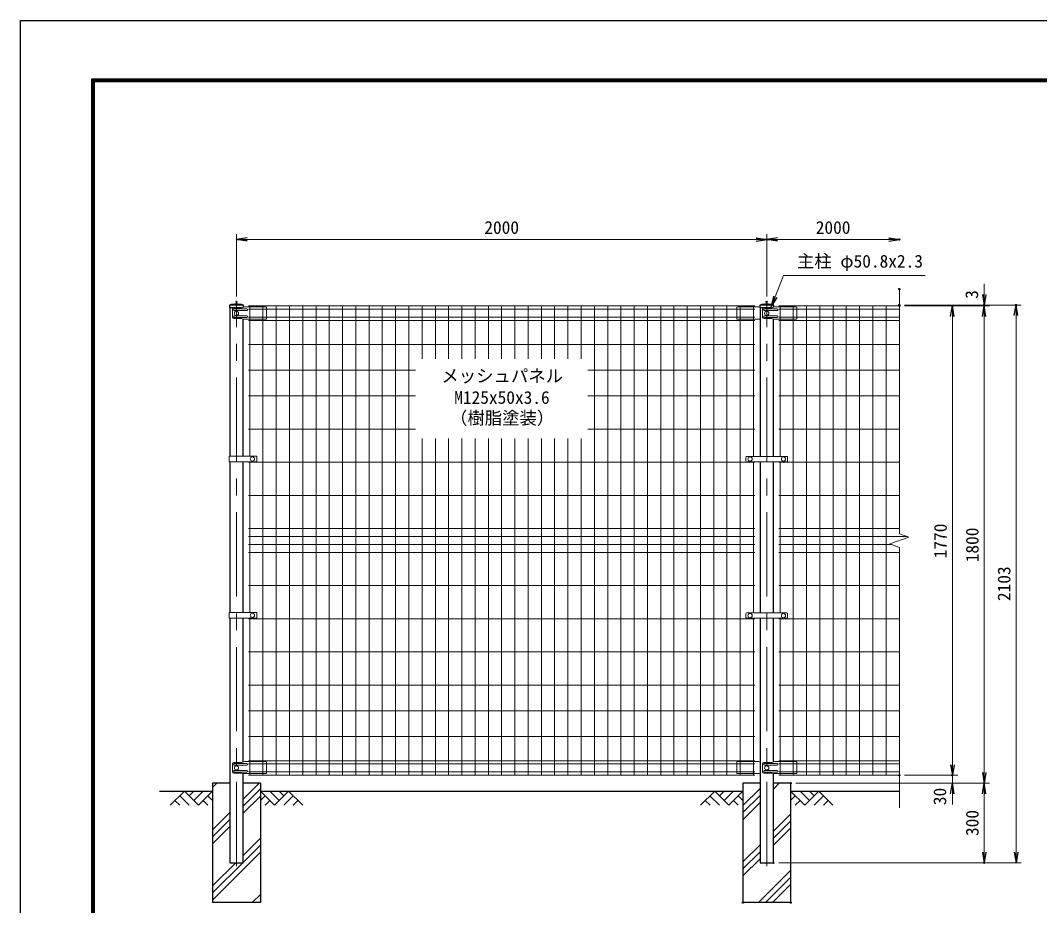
# Model space of a CAD drawing. Units: millimetres, scale not verified. Extents: x -4200 to 4200, y -2970 to 2970.
# Drawn here: x -4200 to -356, y -367 to 2970 of the extents above; entities that cross this region are included whole.
import ezdxf
from ezdxf.enums import TextEntityAlignment as Align

# ---------------------------------------------------------------- set-up
doc = ezdxf.new("R2010")
doc.units = ezdxf.units.MM
doc.header["$LTSCALE"] = 10
doc.header["$PDMODE"] = 32
doc.header["$PDSIZE"] = 5
doc.linetypes.add('USER1', pattern=[50.8, 31.75, -6.35, 6.35, -6.35])
for name, color, linetype, lineweight in [('0-1_D-STR4', 7, 'Continuous', 25), ('0-2_D-STR-DIM', 7, 'Continuous', 13), ('0-7_D-STR1', 1, 'Continuous', 25), ('0-8_D-DCR-HCH', 7, 'Continuous', 13), ('0-9_D-BMK', 2, 'USER1', 13), ('0-A_D-STR2', 7, 'Continuous', 13), ('0-B_D-STR3', 3, 'Continuous', 13), ('0-C_D-BGD', 7, 'Continuous', 25), ('0-D_D-STR-TXT', 7, 'Continuous', 13), ('0-E_D-TTL', 7, 'Continuous', 25)]:
    doc.layers.add(name, color=color, linetype=linetype, lineweight=lineweight)
doc.layers.add('0-3_0', color=7, linetype='Continuous')
doc.layers.add('0-4_Defpoints', color=7, linetype='Continuous')
doc.styles.add('ＭＳ ゴシック', font='')
doc.styles.get('ＭＳ ゴシック').set_extended_font_data('MS Gothic')

# ---------------------------------------------------------------- blocks, each defined once
blk = doc.blocks.new('_Open')
at = {"layer": '0-3_0'}
blk.add_line((-10, 1.667), (0, 0), dxfattribs=at)
blk.add_lwpolyline([(-10, -1.667), (0, 0), (-10, 0)], dxfattribs=at)

msp = doc.modelspace()

# ---------------------------------------------------------------- linework, layer by layer
at = {"layer": '0-1_D-STR4'}
for p, q in [((-3474.97, 93.98), (-3474.97, -356.02)), ((-3410.37, 93.98), (-3474.97, 93.98)), ((-3294.97, 93.98), (-3359.57, 93.98)), ((-3294.97, 93.98), (-3294.97, -356.02)), ((-1474.97, 93.98), (-1474.97, -356.02)), ((-1410.37, 93.98), (-1474.97, 93.98)), ((-1294.97, 93.98), (-1359.57, 93.98)), ((-1294.97, 93.98), (-1294.97, -356.02)), ((-3294.97, -356.02), (-3474.97, -356.02)), ((-1294.97, -356.02), (-1474.97, -356.02))]:
    msp.add_line(p, q, dxfattribs=at)
at = {"layer": '0-2_D-STR-DIM'}
for p, q in [((-3384.97, 1928.98), (-3384.97, 2163.98)), ((-1384.97, 1928.98), (-1384.97, 2163.98)), ((-1384.97, 1928.98), (-1384.97, 2163.98)), ((-3344.97, 2143.98), (-1424.97, 2143.98)), ((-1344.97, 2143.98), (-924.97, 2143.98)), ((-564.97, 1936.98), (-564.97, 1976.98)), ((-884.97, 1034.63), (-884.97, 1956.98)), ((-864.97, 1896.98), (-424.97, 1896.98)), ((-864.97, 1896.98), (-544.97, 1896.98)), ((-864.97, 1893.98), (-664.97, 1893.98)), ((-864.97, 1893.98), (-544.97, 1893.98)), ((-864.97, 1893.98), (-544.97, 1893.98)), ((-564.97, 1893.98), (-564.97, 1896.98)), ((-684.97, 163.98), (-684.97, 1853.98)), ((-564.97, 133.98), (-564.97, 1853.98)), ((-564.97, 1853.98), (-564.97, 1813.98)), ((-444.97, -166.02), (-444.97, 1856.98)), ((-920.21, 996.15), (-849.74, 1021.81)), ((-849.74, 1021.81), (-884.97, 1034.63)), ((-884.97, 983.33), (-920.21, 996.15)), ((-884.97, 0.98), (-884.97, 983.33)), ((-684.97, 163.98), (-684.97, 203.98)), ((-864.97, 123.98), (-664.97, 123.98)), ((-864.97, 123.98), (-664.97, 123.98)), ((-684.97, 93.98), (-684.97, 123.98)), ((-1274.97, 93.98), (-664.97, 93.98)), ((-1274.97, 93.98), (-544.97, 93.98)), ((-1274.97, 93.98), (-544.97, 93.98)), ((-684.97, 53.98), (-684.97, 13.98)), ((-564.97, 53.98), (-564.97, -166.02)), ((-1339.57, -206.02), (-424.97, -206.02)), ((-1339.57, -206.02), (-544.97, -206.02))]:
    msp.add_line(p, q, dxfattribs=at)
at = {"layer": '0-4_Defpoints'}
for p in [(-1384.97, 2143.98), (-884.97, 2143.98), (-884.97, 1956.98), (-3384.97, 1908.98), (-1384.97, 1908.98), (-884.97, 1896.98), (-884.97, 1896.98), (-884.97, 1893.98), (-684.97, 1893.98), (-564.97, 1896.98), (-564.97, 1893.98), (-444.97, 1896.98), (-884.97, 123.98), (-684.97, 123.98), (-1294.97, 93.98), (-1359.57, -206.02), (-564.97, -206.02), (-1474.97, -356.02), (-1294.97, -356.02)]:
    msp.add_point(p, dxfattribs=at)
at = {"layer": '0-7_D-STR1'}
for p, q in [((-3358.37, 1896.98), (-3411.57, 1896.98)), ((-3411.57, 1896.98), (-3411.57, 1885.98)), ((-3365.62, 1885.98), (-3411.57, 1885.98)), ((-3410.37, 1885.98), (-3410.37, 1327.23)), ((-3358.37, 1888.49), (-3358.37, 1896.98)), ((-1358.37, 1896.98), (-1411.57, 1896.98)), ((-1411.57, 1896.98), (-1411.57, 1885.98)), ((-1365.62, 1885.98), (-1411.57, 1885.98)), ((-1410.37, 1885.98), (-1410.37, 1326.23)), ((-1358.37, 1888.49), (-1358.37, 1896.98)), ((-3359.57, 1327.23), (-3359.57, 1844.16)), ((-1359.57, 1326.23), (-1359.57, 1844.16)), ((-3410.37, 1306.23), (-3410.37, 737.23)), ((-3359.57, 737.23), (-3359.57, 1306.23)), ((-1410.37, 1306.23), (-1410.37, 736.23)), ((-1359.57, 736.23), (-1359.57, 1306.23)), ((-3410.37, 716.23), (-3410.37, -206.02)), ((-3359.57, 174.07), (-3359.57, 716.23)), ((-1410.37, 716.23), (-1410.37, -206.02)), ((-1359.57, 174.07), (-1359.57, 716.23))]:
    msp.add_line(p, q, dxfattribs=at)
for points in [[(-3410.37, -206.02), (-3359.57, -206.02), (-3359.57, 130.16)], [(-1410.37, -206.02), (-1359.57, -206.02), (-1359.57, 130.16)]]:
    msp.add_lwpolyline(points, dxfattribs=at)
for centre in [(-3384.97, 1780.55), (-1384.97, 1780.55)]:
    msp.add_arc(centre, 119.43, 77.13052, 102.86948, dxfattribs=at)
at = {"layer": '0-8_D-DCR-HCH'}
for p, q in [((-3474.97, 78.03), (-3459.03, 93.98)), ((-3359.57, 34.33), (-3299.93, 93.98)), ((-1359.57, 72.11), (-1337.7, 93.98)), ((-3581.4, 63.98), (-3634.61, 10.77)), ((-3599.14, 46.24), (-3563.5, 10.77)), ((-3581.4, 63.98), (-3528.19, 10.77)), ((-3563.66, 46.24), (-3545.92, 63.98)), ((-3545.92, 28.5), (-3510.45, 63.98)), ((-3528.19, 10.77), (-3474.97, 63.98)), ((-3492.71, 46.24), (-3474.97, 28.59)), ((-3359.57, 7.81), (-3294.97, 72.41)), ((-3359.57, -18.7), (-3294.97, 45.9)), ((-3241.76, 10.77), (-3294.97, 63.98)), ((-3277.24, 46.24), (-3294.97, 28.59)), ((-3224.03, 28.5), (-3259.5, 63.98)), ((-3188.55, 63.98), (-3241.76, 10.77)), ((-3206.2, 46.15), (-3224.03, 63.98)), ((-3170.81, 46.24), (-3206.45, 10.77)), ((-3188.55, 63.98), (-3135.34, 10.77)), ((-1581.4, 63.98), (-1634.61, 10.77)), ((-1599.14, 46.24), (-1563.5, 10.77)), ((-1581.4, 63.98), (-1528.19, 10.77)), ((-1563.66, 46.24), (-1545.92, 63.98)), ((-1545.92, 28.5), (-1510.45, 63.98)), ((-1528.19, 10.77), (-1474.97, 63.98)), ((-1492.71, 46.24), (-1474.97, 28.59)), ((-1474.97, 9.74), (-1410.37, 74.34)), ((-1474.97, -16.77), (-1410.37, 47.83)), ((-1241.76, 10.77), (-1294.97, 63.98)), ((-1277.24, 46.24), (-1294.97, 28.59)), ((-1224.03, 28.5), (-1259.5, 63.98)), ((-1188.55, 63.98), (-1241.76, 10.77)), ((-1206.2, 46.15), (-1224.03, 63.98)), ((-1170.81, 46.24), (-1206.45, 10.77)), ((-1188.55, 63.98), (-1135.34, 10.77)), ((-3616.87, 28.5), (-3599.05, 10.77)), ((-3510.45, 28.5), (-3492.63, 10.77)), ((-3259.5, 28.5), (-3277.32, 10.77)), ((-3153.08, 28.5), (-3170.89, 10.77)), ((-1616.87, 28.5), (-1599.05, 10.77)), ((-1510.45, 28.5), (-1492.63, 10.77)), ((-1474.97, -43.29), (-1410.37, 21.31)), ((-1259.5, 28.5), (-1277.32, 10.77)), ((-1153.08, 28.5), (-1170.89, 10.77)), ((-3474.97, -81.07), (-3410.37, -16.47)), ((-1359.57, -86.99), (-1294.97, -22.39)), ((-3474.97, -107.59), (-3410.37, -42.99)), ((-3474.97, -134.1), (-3410.37, -69.5)), ((-1359.57, -113.51), (-1294.97, -48.91)), ((-1359.57, -140.02), (-1294.97, -75.42)), ((-3359.57, -177.8), (-3294.97, -113.2)), ((-3359.57, -204.32), (-3294.97, -139.72)), ((-1474.97, -202.39), (-1410.37, -137.79)), ((-3474.97, -346.23), (-3294.97, -166.23)), ((-1474.97, -228.91), (-1410.37, -164.31)), ((-1474.97, -255.42), (-1410.37, -190.82)), ((-3474.97, -319.72), (-3361.28, -206.02)), ((-3474.97, -293.2), (-3387.79, -206.02)), ((-1416.47, -356.02), (-1294.97, -234.52)), ((-1389.96, -356.02), (-1294.97, -261.04)), ((-1363.44, -356.02), (-1294.97, -287.55)), ((-3325.66, -356.02), (-3294.97, -325.33)), ((-3299.15, -356.02), (-3294.97, -351.85))]:
    msp.add_line(p, q, dxfattribs=at)
at = {"layer": '0-9_D-BMK'}
for p, q in [((-3384.97, -218.02), (-3384.97, 1908.98)), ((-1384.97, -218.02), (-1384.97, 1908.98))]:
    msp.add_line(p, q, dxfattribs=at)
at = {"layer": '0-A_D-STR2'}
for p, q in [((-1429.97, 1893.98), (-3339.97, 1893.98)), ((-3334.97, 1327.23), (-3334.97, 1893.98)), ((-3284.97, 123.98), (-3284.97, 1893.98)), ((-3234.97, 123.98), (-3234.97, 1893.98)), ((-3184.97, 123.98), (-3184.97, 1893.98)), ((-3134.97, 123.98), (-3134.97, 1893.98)), ((-3084.97, 123.98), (-3084.97, 1893.98)), ((-3034.97, 123.98), (-3034.97, 1893.98)), ((-2984.97, 123.98), (-2984.97, 1893.98)), ((-2934.97, 123.98), (-2934.97, 1893.98)), ((-2884.97, 123.98), (-2884.97, 1893.98)), ((-2834.97, 123.98), (-2834.97, 1893.98)), ((-2784.97, 123.98), (-2784.97, 1893.98)), ((-2734.97, 123.98), (-2734.97, 1893.98)), ((-2684.97, 1693.98), (-2684.97, 1893.98)), ((-2634.97, 1693.98), (-2634.97, 1893.98)), ((-2584.97, 1693.98), (-2584.97, 1893.98)), ((-2534.97, 1693.98), (-2534.97, 1893.98)), ((-2484.97, 1693.98), (-2484.97, 1893.98)), ((-2434.97, 1693.98), (-2434.97, 1893.98)), ((-2384.97, 1693.98), (-2384.97, 1893.98)), ((-2334.97, 1693.98), (-2334.97, 1893.98)), ((-2284.97, 1693.98), (-2284.97, 1893.98)), ((-2234.97, 1693.98), (-2234.97, 1893.98)), ((-2184.97, 1693.98), (-2184.97, 1893.98)), ((-2134.97, 1693.98), (-2134.97, 1893.98)), ((-2084.97, 1693.98), (-2084.97, 1893.98)), ((-2034.97, 123.98), (-2034.97, 1893.98)), ((-1984.97, 123.98), (-1984.97, 1893.98)), ((-1934.97, 123.98), (-1934.97, 1893.98)), ((-1884.97, 123.98), (-1884.97, 1893.98)), ((-1834.97, 123.98), (-1834.97, 1893.98)), ((-1784.97, 123.98), (-1784.97, 1893.98)), ((-1734.97, 123.98), (-1734.97, 1893.98)), ((-1684.97, 123.98), (-1684.97, 1893.98)), ((-1634.97, 123.98), (-1634.97, 1893.98)), ((-1584.97, 123.98), (-1584.97, 1893.98)), ((-1534.97, 123.98), (-1534.97, 1893.98)), ((-1484.97, 123.98), (-1484.97, 1893.98)), ((-1434.97, 1326.23), (-1434.97, 1893.98)), ((-1339.97, 1893.98), (-884.97, 1893.98)), ((-1334.97, 1326.23), (-1334.97, 1893.98)), ((-1284.97, 123.98), (-1284.97, 1893.98)), ((-1234.97, 123.98), (-1234.97, 1893.98)), ((-1184.97, 123.98), (-1184.97, 1893.98)), ((-1134.97, 123.98), (-1134.97, 1893.98)), ((-1084.97, 123.98), (-1084.97, 1893.98)), ((-1034.97, 123.98), (-1034.97, 1893.98)), ((-984.97, 123.98), (-984.97, 1893.98)), ((-934.97, 123.98), (-934.97, 1893.98)), ((-1429.97, 1880.88), (-3339.97, 1880.88)), ((-1429.97, 1851.08), (-3339.97, 1851.08)), ((-1339.97, 1880.88), (-884.97, 1880.88)), ((-1339.97, 1851.08), (-884.97, 1851.08)), ((-1429.97, 1839.22), (-3339.97, 1839.22)), ((-1339.97, 1839.22), (-884.97, 1839.22)), ((-1429.97, 1747.98), (-3339.97, 1747.98)), ((-1339.97, 1747.98), (-884.97, 1747.98)), ((-2709.97, 1650.98), (-3339.97, 1650.98)), ((-1429.97, 1650.98), (-2059.97, 1650.98)), ((-1339.97, 1650.98), (-884.97, 1650.98)), ((-2709.97, 1553.98), (-3339.97, 1553.98)), ((-1429.97, 1553.98), (-2059.97, 1553.98)), ((-1339.97, 1553.98), (-884.97, 1553.98)), ((-2709.97, 1428.98), (-3339.97, 1428.98)), ((-1429.97, 1428.98), (-2059.97, 1428.98)), ((-1339.97, 1428.98), (-884.97, 1428.98)), ((-2684.97, 123.98), (-2684.97, 1393.98)), ((-2634.97, 123.98), (-2634.97, 1393.98)), ((-2584.97, 123.98), (-2584.97, 1393.98)), ((-2534.97, 123.98), (-2534.97, 1393.98)), ((-2484.97, 123.98), (-2484.97, 1393.98)), ((-2434.97, 123.98), (-2434.97, 1393.98)), ((-2384.97, 123.98), (-2384.97, 1393.98)), ((-2334.97, 123.98), (-2334.97, 1393.98)), ((-2284.97, 123.98), (-2284.97, 1393.98)), ((-2234.97, 123.98), (-2234.97, 1393.98)), ((-2184.97, 123.98), (-2184.97, 1393.98)), ((-2134.97, 123.98), (-2134.97, 1393.98)), ((-2084.97, 123.98), (-2084.97, 1393.98)), ((-1429.97, 1303.98), (-3339.97, 1303.98)), ((-3334.97, 737.23), (-3334.97, 1306.23)), ((-1434.97, 736.23), (-1434.97, 1306.23)), ((-1339.97, 1303.98), (-884.97, 1303.98)), ((-1334.97, 736.23), (-1334.97, 1306.23)), ((-1429.97, 1178.98), (-3339.97, 1178.98)), ((-1339.97, 1178.98), (-884.97, 1178.98)), ((-1429.97, 1053.98), (-3339.97, 1053.98)), ((-1339.97, 1053.98), (-884.97, 1053.98)), ((-1429.97, 1023.98), (-3339.97, 1023.98)), ((-1339.97, 1023.98), (-855.71, 1023.98)), ((-1429.97, 993.98), (-3339.97, 993.98)), ((-1429.97, 963.98), (-3339.97, 963.98)), ((-1339.97, 993.98), (-914.24, 993.98)), ((-1339.97, 963.98), (-884.97, 963.98)), ((-1429.97, 838.98), (-3339.97, 838.98)), ((-1339.97, 838.98), (-884.97, 838.98)), ((-1429.97, 713.98), (-3339.97, 713.98)), ((-3334.97, 123.98), (-3334.97, 716.23)), ((-1434.97, 123.98), (-1434.97, 716.23)), ((-1339.97, 713.98), (-884.97, 713.98)), ((-1334.97, 123.98), (-1334.97, 716.23)), ((-1429.97, 588.98), (-3339.97, 588.98)), ((-1339.97, 588.98), (-884.97, 588.98)), ((-1429.97, 463.98), (-3339.97, 463.98)), ((-1339.97, 463.98), (-884.97, 463.98)), ((-1429.97, 366.98), (-3339.97, 366.98)), ((-1339.97, 366.98), (-884.97, 366.98)), ((-1429.97, 269.98), (-3339.97, 269.98)), ((-1339.97, 269.98), (-884.97, 269.98)), ((-1429.97, 178.74), (-3339.97, 178.74)), ((-1429.97, 166.88), (-3339.97, 166.88)), ((-1339.97, 178.74), (-884.97, 178.74)), ((-1339.97, 166.88), (-884.97, 166.88)), ((-1429.97, 137.08), (-3339.97, 137.08)), ((-1429.97, 123.98), (-3339.97, 123.98)), ((-1339.97, 137.08), (-884.97, 137.08)), ((-1339.97, 123.98), (-884.97, 123.98))]:
    msp.add_line(p, q, dxfattribs=at)
at = {"layer": '0-B_D-STR3'}
for p, q in [((-3365.62, 1885.98), (-3395.46, 1885.98)), ((-3354.06, 1889.98), (-3365.62, 1885.98)), ((-3276.97, 1889.98), (-3354.06, 1889.98)), ((-3276.97, 1889.98), (-3271.97, 1888.98)), ((-3271.97, 1888.98), (-3271.97, 1845.16)), ((-1492.97, 1889.98), (-1497.97, 1888.98)), ((-1497.97, 1888.98), (-1497.97, 1845.16)), ((-1492.97, 1889.98), (-1415.89, 1889.98)), ((-1415.89, 1889.98), (-1411.57, 1888.49)), ((-1365.62, 1885.98), (-1395.46, 1885.98)), ((-1354.06, 1889.98), (-1365.62, 1885.98)), ((-1276.97, 1889.98), (-1354.06, 1889.98)), ((-1276.97, 1889.98), (-1271.97, 1888.98)), ((-1271.97, 1888.98), (-1271.97, 1845.16)), ((-3400.46, 1880.98), (-3400.46, 1850.98)), ((-3365.62, 1845.98), (-3395.46, 1845.98)), ((-3345.97, 1881.98), (-3393.39, 1881.98)), ((-3345.97, 1875.98), (-3393.39, 1875.98)), ((-3345.97, 1855.98), (-3393.39, 1855.98)), ((-3345.97, 1849.98), (-3393.39, 1849.98)), ((-3360.37, 1844.16), (-3365.62, 1845.98)), ((-1400.46, 1880.98), (-1400.46, 1850.98)), ((-1365.62, 1845.98), (-1395.46, 1845.98)), ((-1345.97, 1881.98), (-1393.39, 1881.98)), ((-1345.97, 1875.98), (-1393.39, 1875.98)), ((-1345.97, 1855.98), (-1393.39, 1855.98)), ((-1345.97, 1849.98), (-1393.39, 1849.98)), ((-1360.37, 1844.16), (-1365.62, 1845.98)), ((-3360.37, 1844.16), (-3272.97, 1844.16)), ((-1410.37, 1844.16), (-1496.97, 1844.16)), ((-1360.37, 1844.16), (-1272.97, 1844.16)), ((-3412.67, 1327.23), (-3309.99, 1327.23)), ((-3412.67, 1327.23), (-3412.67, 1306.23)), ((-3307.99, 1325.23), (-3307.99, 1308.23)), ((-1463.47, 1323.23), (-1463.47, 1309.23)), ((-1460.47, 1326.23), (-1309.47, 1326.23)), ((-1306.47, 1323.23), (-1306.47, 1309.23)), ((-3412.67, 1306.23), (-3309.99, 1306.23)), ((-1460.47, 1306.23), (-1309.47, 1306.23)), ((-3412.67, 737.23), (-3309.99, 737.23)), ((-3412.67, 737.23), (-3412.67, 716.23)), ((-3307.99, 735.23), (-3307.99, 718.23)), ((-1463.47, 733.23), (-1463.47, 719.23)), ((-1460.47, 736.23), (-1309.47, 736.23)), ((-1306.47, 733.23), (-1306.47, 719.23)), ((-3412.67, 716.23), (-3309.99, 716.23)), ((-1460.47, 716.23), (-1309.47, 716.23)), ((-3400.46, 166.98), (-3400.46, 136.98)), ((-3365.62, 171.98), (-3395.46, 171.98)), ((-3345.97, 167.98), (-3393.39, 167.98)), ((-3345.97, 161.98), (-3393.39, 161.98)), ((-3354.06, 175.98), (-3365.62, 171.98)), ((-3276.97, 175.98), (-3354.06, 175.98)), ((-3276.97, 175.98), (-3271.97, 174.98)), ((-3271.97, 174.98), (-3271.97, 131.16)), ((-1492.97, 175.98), (-1497.97, 174.98)), ((-1497.97, 174.98), (-1497.97, 131.16)), ((-1492.97, 175.98), (-1415.89, 175.98)), ((-1415.89, 175.98), (-1410.37, 174.07)), ((-1400.46, 166.98), (-1400.46, 136.98)), ((-1365.62, 171.98), (-1395.46, 171.98)), ((-1345.97, 167.98), (-1393.39, 167.98)), ((-1345.97, 161.98), (-1393.39, 161.98)), ((-1354.06, 175.98), (-1365.62, 171.98)), ((-1276.97, 175.98), (-1354.06, 175.98)), ((-1276.97, 175.98), (-1271.97, 174.98)), ((-1271.97, 174.98), (-1271.97, 131.16)), ((-3365.62, 131.98), (-3395.46, 131.98)), ((-3345.97, 141.98), (-3393.39, 141.98)), ((-3345.97, 135.98), (-3393.39, 135.98)), ((-3360.37, 130.16), (-3365.62, 131.98)), ((-3360.37, 130.16), (-3272.97, 130.16)), ((-1410.37, 130.16), (-1496.97, 130.16)), ((-1365.62, 131.98), (-1395.46, 131.98)), ((-1345.97, 141.98), (-1393.39, 141.98)), ((-1345.97, 135.98), (-1393.39, 135.98)), ((-1360.37, 130.16), (-1365.62, 131.98)), ((-1360.37, 130.16), (-1272.97, 130.16))]:
    msp.add_line(p, q, dxfattribs=at)
for centre in [(-3384.97, 1865.98), (-1384.97, 1865.98), (-3324.97, 1316.73), (-1447.97, 1316.23), (-1321.97, 1316.23), (-3324.97, 726.73), (-1447.97, 726.23), (-1321.97, 726.23), (-3384.97, 151.98), (-1384.97, 151.98)]:
    msp.add_circle(centre, 8, dxfattribs=at)
for centre, radius, start, end in [((-3395.46, 1880.98), 5, 90, 180), ((-1395.46, 1880.98), 5, 90, 180), ((-3395.46, 1850.98), 5, 180, 270), ((-3393.39, 1878.98), 3, 90, 270), ((-3393.39, 1852.98), 3, 90, 270), ((-3345.97, 1878.98), 3, 270, 90), ((-3345.97, 1852.98), 3, 270, 90), ((-1395.46, 1850.98), 5, 180, 270), ((-1393.39, 1878.98), 3, 90, 270), ((-1393.39, 1852.98), 3, 90, 270), ((-1345.97, 1878.98), 3, 270, 90), ((-1345.97, 1852.98), 3, 270, 90), ((-3272.97, 1845.16), 1, 270, 0), ((-1496.97, 1845.16), 1, 180, 270), ((-1272.97, 1845.16), 1, 270, 0), ((-3309.99, 1325.23), 2, 0, 90), ((-3309.99, 1308.23), 2, 270, 0), ((-1460.47, 1323.23), 3, 90, 180), ((-1460.47, 1309.23), 3, 180, 270), ((-1309.47, 1323.23), 3, 0, 90), ((-1309.47, 1309.23), 3, 270, 0), ((-3309.99, 735.23), 2, 0, 90), ((-1460.47, 733.23), 3, 90, 180), ((-1309.47, 733.23), 3, 0, 90), ((-3309.99, 718.23), 2, 270, 0), ((-1460.47, 719.23), 3, 180, 270), ((-1309.47, 719.23), 3, 270, 0), ((-3395.46, 166.98), 5, 90, 180), ((-3393.39, 164.98), 3, 90, 270), ((-3345.97, 164.98), 3, 270, 90), ((-1395.46, 166.98), 5, 90, 180), ((-1393.39, 164.98), 3, 90, 270), ((-1345.97, 164.98), 3, 270, 90), ((-3395.46, 136.98), 5, 180, 270), ((-3393.39, 138.98), 3, 90, 270), ((-3345.97, 138.98), 3, 270, 90), ((-3272.97, 131.16), 1, 270, 0), ((-1496.97, 131.16), 1, 180, 270), ((-1395.46, 136.98), 5, 180, 270), ((-1393.39, 138.98), 3, 90, 270), ((-1345.97, 138.98), 3, 270, 90), ((-1272.97, 131.16), 1, 270, 0)]:
    msp.add_arc(centre, radius, start, end, dxfattribs=at)
at = {"layer": '0-C_D-BGD'}
for p, q in [((-3674.97, 63.98), (-3474.97, 63.98)), ((-3294.97, 63.98), (-1474.97, 63.98)), ((-1294.97, 63.98), (-884.97, 63.98))]:
    msp.add_line(p, q, dxfattribs=at)
at = {"layer": '0-D_D-STR-TXT'}
msp.add_lwpolyline([(-787.46, 2007.71), (-1322.14, 2007.71), (-1367.63, 1892.76)], dxfattribs=at)
at = {"layer": '0-E_D-TTL', "color": 2}
msp.add_lwpolyline([(-4200, 2970), (4200, 2970), (4200, -2970), (-4200, -2970)], close=True, dxfattribs=at)
at = {"layer": '0-E_D-TTL'}
for points in [[(-3930, 2750), (3930, 2750), (3930, -2750), (-3930, -2750)], [(-3927.5, 2747.5), (3927.5, 2747.5), (3927.5, -2747.5), (-3927.5, -2747.5)], [(-3925, 2745), (3925, 2745), (3925, -2745), (-3925, -2745)], [(-3922.5, 2742.5), (3922.5, 2742.5), (3922.5, -2742.5), (-3922.5, -2742.5)], [(-3920, 2740), (3920, 2740), (3920, -2740), (-3920, -2740)]]:
    msp.add_lwpolyline(points, close=True, dxfattribs=at)

# ---------------------------------------------------------------- block references
at = {"layer": '0-2_D-STR-DIM', "xscale": 4, "yscale": 4}
for p, rotation in [((-3384.97, 2143.98), 180), ((-1384.97, 2143.98), 180), ((-564.97, 1896.98), 270), ((-684.97, 1893.98), 90), ((-564.97, 1893.98), 90), ((-564.97, 1893.98), 90), ((-444.97, 1896.98), 90), ((-684.97, 123.98), 270), ((-684.97, 123.98), 270), ((-564.97, 93.98), 270), ((-684.97, 93.98), 90), ((-564.97, 93.98), 90), ((-564.97, -206.02), 270), ((-444.97, -206.02), 270)]:
    msp.add_blockref('_Open', p, dxfattribs=dict(at, rotation=rotation))
for p in [(-1384.97, 2143.98), (-884.97, 2143.98)]:
    msp.add_blockref('_Open', p, dxfattribs=at)
at = {"layer": '0-D_D-STR-TXT', "xscale": 4, "yscale": 4, "rotation": 248.409}
msp.add_blockref('_Open', (-1368.36, 1890.9), dxfattribs=at)

# ---------------------------------------------------------------- texts
at = {"layer": '0-2_D-STR-DIM', "style": 'ＭＳ ゴシック'}
for p in [(-2450.22, 2150.73), (-1200.22, 2150.73)]:
    msp.add_text('2000', height=48.09, dxfattribs=at).set_placement(p, align=Align.BOTTOM_LEFT)
for s, p in [('3', (-573.64, 1920.28)), ('1770', (-691.72, 942.08)), ('1800', (-571.72, 927.08)), ('2103', (-451.72, 780.88)), ('30', (-693.88, 11.51)), ('300', (-571.72, -104.9))]:
    msp.add_text(s, height=48.09, rotation=90, dxfattribs=at).set_placement(p, align=Align.BOTTOM_LEFT)
at = {"layer": '0-D_D-STR-TXT', "style": 'ＭＳ ゴシック'}
for s, p in [('主柱 φ50.8x2.3', (-1271.21, 2023.72)), ('メッシュパネル', (-2612.39, 1591.38)), ('M125x50x3.6', (-2563.65, 1509.98)), ('（樹脂塗装）', (-2579.9, 1432.65))]:
    msp.add_text(s, height=48.09, dxfattribs=at).set_placement(p, align=Align.BOTTOM_LEFT)

doc.saveas('drawing.dxf')
